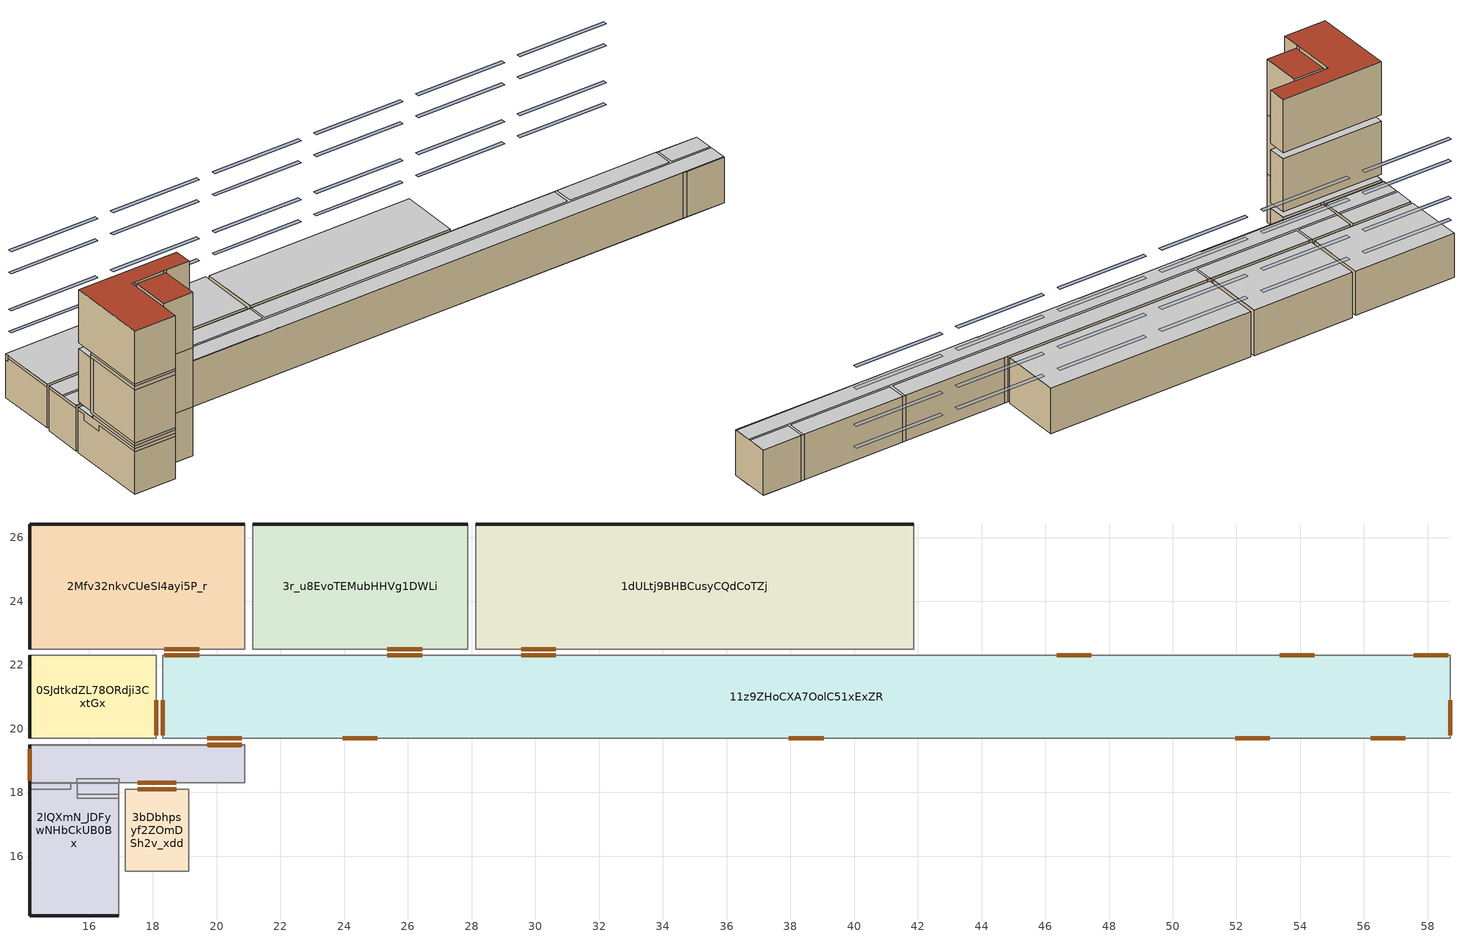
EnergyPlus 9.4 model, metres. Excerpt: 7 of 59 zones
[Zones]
0SJdtkdZL78ORdji3CxtGx
 floor ground (BPS-GroundFloor_3_0.04_0.06_0.16): 18.1,22.3 18.1,19.7 14.12,19.7 14.12,22.3 z-3.37
 wall outside (BPS-OuterWall_2_0.175_0.07): 14.12,22.3 14.12,19.7 z-3.37:-0.57
 wall adiabatic (BPS-InnerWall_3_0.01_0.15_0.01): 14.12,22.3 14.12,19.7 z-0.57:-0.37; 18.1,22.3 14.12,22.3 z-3.37:-3.27
 wall to 2Mfv32nkvCUeSI4ayi5P_r (BPS-InnerWall_3_0.01_0.15_0.01): 18.1,22.3 14.12,22.3 z-3.27:-0.37
 wall to 11z9ZHoCXA7OolC51xExZR (BPS-InnerWall_3_0.01_0.15_0.01): 18.1,19.7 18.1,22.3 z-3.37:-0.37
 wall to 2lQXmN_JDFywNHbCkUB0Bx (BPS-InnerWall_3_0.01_0.15_0.01): 14.12,19.7 18.1,19.7 z-3.37:-0.37
 door inside (BPS-InnerDoor_1_0.05): 18.1,19.8 18.1,20.89 z-3.37:-1.32
 ceiling adiabatic (BPS-InnerFloor_3_0.04_0.06_0.16): 18.1,19.7 18.1,19.73 14.12,19.73 14.12,19.7 z-0.37; 18.1,20.9 18.1,21.05 14.12,21.05 14.12,20.9 z-0.37
 ceiling to 1Pa4Dm1xXFOuQ42mT39OUf (BPS-InnerFloor_3_0.04_0.06_0.16): 18.1,19.73 18.1,20.9 14.12,20.9 14.12,19.73 z-0.37
 ceiling to 1$3U$o1ZbAmgqaIrn6$oDh (BPS-InnerFloor_3_0.04_0.06_0.16): 18.1,21.05 18.1,22.3 14.12,22.3 14.12,21.05 z-0.37
11z9ZHoCXA7OolC51xExZR
 floor ground (BPS-GroundFloor_3_0.04_0.06_0.16): 58.7,22.3 58.7,19.7 18.3,19.7 18.3,22.3 z-3.37
 wall to 0GhjmeGM96fe$ifD$cb6lZ (BPS-InnerWall_3_0.01_0.15_0.01): 58.7,22.3 56.12,22.3 z-3.37:-0.37
 wall adiabatic (BPS-InnerWall_3_0.01_0.15_0.01): 56.12,22.3 55.88,22.3 / 49.12,22.3 48.88,22.3 / 42.12,22.3 41.88,22.3 / 28.12,22.3 27.88,22.3 / 20.88,19.7 21.12,19.7 / 55.88,19.7 56.12,19.7 z-3.37:-0.37; 21.12,22.3,-0.37 21.12,22.3,-3.37 18.3,22.3,-3.37 18.3,22.3,-3.27 20.88,22.3,-3.27 20.88,22.3,-0.37
 wall to 0OU4$7uCX5fhhXSpzzRWZR (BPS-InnerWall_3_0.01_0.15_0.01): 55.88,22.3 49.12,22.3 z-3.37:-0.37
 wall to 2HZC5h3D9EGxiaJIY7g3Rw (BPS-InnerWall_3_0.01_0.15_0.01): 48.88,22.3 42.12,22.3 z-3.37:-0.37
 wall to 1dULtj9BHBCusyCQdCoTZj (BPS-InnerWall_3_0.01_0.15_0.01): 41.88,22.3 28.12,22.3 z-3.37:-0.37
 wall to 3r_u8EvoTEMubHHVg1DWLi (BPS-InnerWall_3_0.01_0.15_0.01): 27.88,22.3 21.12,22.3 z-3.37:-0.37
 wall to 2Mfv32nkvCUeSI4ayi5P_r (BPS-InnerWall_3_0.01_0.15_0.01): 20.88,22.3 18.3,22.3 z-3.27:-0.37
 wall to 2lQXmN_JDFywNHbCkUB0Bx (BPS-InnerWall_3_0.01_0.15_0.01): 18.3,19.7 20.88,19.7 z-3.37:-0.37
 wall to 1msjJyNQ933PrIH1dhlgKE (BPS-InnerWall_3_0.01_0.15_0.01): 21.12,19.7 55.88,19.7 z-3.37:-0.37
 wall to 1AvOdkQ3T28R35aw88sFH_ (BPS-InnerWall_3_0.01_0.15_0.01): 56.12,19.7 58.7,19.7 z-3.37:-0.37
 wall to 0R01PlJ8rAXApDo8yBWzIV (BPS-InnerWall_3_0.01_0.15_0.01): 58.7,19.7 58.7,22.3 z-3.37:-0.37
 door inside (BPS-InnerDoor_1_0.05): 56.21,19.7 57.3,19.7 / 19.7,19.7 20.79,19.7 / 58.65,22.3 57.55,22.3 / 54.45,22.3 53.35,22.3 / 47.45,22.3 46.35,22.3 / 30.64,22.3 29.55,22.3 / 26.45,22.3 25.36,22.3 / 37.95,19.7 39.05,19.7 / 23.95,19.7 25.05,19.7 / 51.95,19.7 53.05,19.7 z-3.37:-1.23; 19.45,22.3 18.36,22.3 z-3.27:-1.23; 18.3,20.89 18.3,19.8 / 58.7,19.8 58.7,20.89 z-3.37:-1.32
 ceiling to 1m_aCPYurDTu1AgV9_elxt (BPS-InnerFloor_3_0.04_0.06_0.16): 58.7,21.05 58.7,22.3 56.08,22.3 56.08,21.05 z-0.37
 ceiling to 1$3U$o1ZbAmgqaIrn6$oDh (BPS-InnerFloor_3_0.04_0.06_0.16): 20.93,21.05 20.93,22.3 18.3,22.3 18.3,21.05 z-0.37
 ceiling adiabatic (BPS-InnerFloor_3_0.04_0.06_0.16): 58.7,19.7 58.7,19.73 50.33,19.73 50.33,19.7 z-0.37; 26.7,19.7 26.7,19.73 18.3,19.73 18.3,19.7 z-0.37; 58.7,20.9 58.7,21.05 56.08,21.05 56.08,22.3 55.92,22.3 55.92,21.05 49.08,21.05 49.08,22.3 48.92,22.3 48.92,21.05 28.07,21.05 28.07,22.3 27.93,22.3 27.93,21.05 21.07,21.05 21.07,22.3 20.93,22.3 20.93,21.05 18.3,21.05 18.3,20.9 z-0.37
 ceiling to 1Pa4Dm1xXFOuQ42mT39OUf (BPS-InnerFloor_3_0.04_0.06_0.16): 58.7,19.73 58.7,20.9 18.3,20.9 18.3,19.73 26.7,19.73 26.7,19.7 27.88,19.7 27.88,19.73 28.12,19.73 28.12,19.7 34.88,19.7 34.88,19.73 35.12,19.73 35.12,19.7 41.88,19.7 41.88,19.73 42.12,19.73 42.12,19.7 48.88,19.7 48.88,19.73 49.12,19.73 49.12,19.7 50.33,19.7 50.33,19.73 z-0.37
 ceiling to 3MePQKkFr8LAYxLicgFQUN (BPS-InnerFloor_3_0.04_0.06_0.16): 27.93,21.05 27.93,22.3 21.07,22.3 21.07,21.05 z-0.37
 ceiling to 1_quP$Mub52fJWWk3heG5T (BPS-InnerFloor_3_0.04_0.06_0.16): 48.92,21.05 48.92,22.3 28.07,22.3 28.07,21.05 z-0.37
 ceiling to 0MDTd89FHE$vYVwlsEClOU (BPS-InnerFloor_3_0.04_0.06_0.16): 55.92,21.05 55.92,22.3 49.08,22.3 49.08,21.05 z-0.37
1dULtj9BHBCusyCQdCoTZj
 floor ground (BPS-GroundFloor_3_0.04_0.06_0.16): 41.88,26.43 41.88,22.5 28.12,22.5 28.12,26.43 z-3.37
 wall outside (BPS-OuterWall_2_0.175_0.07): 41.88,26.43 28.12,26.43 z-3.37:-0.37
 wall to 3r_u8EvoTEMubHHVg1DWLi (BPS-InnerWall_3_0.01_0.15_0.01): 28.12,26.43 28.12,22.5 z-3.37:-0.37
 wall to 2HZC5h3D9EGxiaJIY7g3Rw (BPS-InnerWall_3_0.01_0.15_0.01): 41.88,22.5 41.88,26.43 z-3.37:-0.37
 door inside (BPS-InnerDoor_1_0.05): 29.55,22.5 30.64,22.5 z-3.37:-1.23
 ceiling to 1_quP$Mub52fJWWk3heG5T (BPS-InnerFloor_3_0.04_0.06_0.16): 41.88,22.5 41.88,26.43 28.12,26.43 28.12,22.5 z-0.37
2Mfv32nkvCUeSI4ayi5P_r
 floor ground (BPS-InnerFloor_3_0.04_0.06_0.16): 20.88,26.43 20.88,22.5 14.12,22.5 14.12,26.43 z-3.27
 wall outside (BPS-OuterWall_2_0.175_0.07): 20.88,26.43 14.12,26.43 z-3.27:-0.37; 14.12,26.43 14.12,26.23 z-0.82:-0.37; 14.12,26.23,-0.57 14.12,26.23,-0.82 14.12,26.43,-0.82 14.12,26.43,-3.27 14.12,22.5,-3.27 14.12,22.5,-0.57
 wall adiabatic (BPS-InnerWall_3_0.01_0.15_0.01): 18.1,22.5 18.3,22.5 z-3.27:-0.37; 14.12,26.43,-0.37 14.12,26.23,-0.37 14.12,26.23,-0.57 14.12,22.5,-0.57 14.12,22.5,-0.37
 wall to 3r_u8EvoTEMubHHVg1DWLi (BPS-InnerWall_3_0.01_0.15_0.01): 20.88,22.5 20.88,26.43 z-3.27:-0.37
 door inside (BPS-InnerDoor_1_0.05): 18.36,22.5 19.45,22.5 z-3.27:-1.23
 ceiling to 1$3U$o1ZbAmgqaIrn6$oDh (BPS-InnerFloor_3_0.04_0.06_0.16): 20.88,22.5 20.88,26.43 14.12,26.43 14.12,22.5 z-0.37
2lQXmN_JDFywNHbCkUB0Bx
 floor adiabatic (BPS-InnerFloor_3_0.04_0.06_0.16): 15.43,18.3 15.43,18.1 14.12,18.1 14.12,18.3 z-0.15; 16.93,17.94 16.93,17.82 15.62,17.82 15.62,17.94 z-0.15; 20.88,19.48 20.88,18.3 16.93,18.3 16.93,17.94 15.62,17.94 15.62,18.3 15.43,18.3 14.12,18.3 14.12,19.48 z0; 20.88,19.48 20.88,18.3 16.93,18.3 16.93,18.43 15.62,18.43 15.62,18.3 14.12,18.3 14.12,19.48 z3.9; 16.93,18.43 16.93,18.3 15.62,18.3 15.62,18.43 z3.9; 16.93,18.43 16.93,18.3 15.62,18.3 15.62,18.43 z3.75
 floor ground (BPS-GroundFloor_3_0.04_0.06_0.16): 20.88,19.5 20.88,18.3 16.93,18.3 16.93,14.12 14.12,14.12 14.12,19.5 z-3.37
 wall outside (BPS-OuterWall_2_0.175_0.07): 14.12,14.12 16.93,14.12 z-3.37:-0.57; 14.12,19.5,-0.57 14.12,19.5,-3.37 14.12,14.12,-3.37 14.12,14.12,-0.57 14.12,17.5,-0.57 14.12,17.5,-0.97 14.12,19,-0.97 14.12,19,-0.57
 wall adiabatic (BPS-InnerWall_3_0.01_0.15_0.01): 14.12,14.12 16.93,14.12 z-0.57:-0.37; 14.12,14.12 16.93,14.12 z-0.15:0; 14.12,18.3 14.12,14.12 16.93,14.12 z3.75:3.9; 16.93,15.32 16.93,15.53 z3.75:7.4; 16.93,15.32 16.93,15.53 z-0.15:3.75; 16.93,18.3 17.12,18.3 / 19.12,18.3 19.32,18.3 z3.9:7.4; 16.93,18.1 16.93,18.3 17.12,18.3 / 18.3,19.5 18.1,19.5 / 19.12,18.3 19.32,18.3 z-3.37:-0.37; 16.93,15.32 16.93,15.53 z-3.37:-0.15; 19.12,18.3 19.32,18.3 / 16.93,18.3 17.12,18.3 z0:3.5; 16.93,18.1 16.93,18.3 z0:3.75; 16.93,18.1,7.4 16.93,18.1,3.75 16.93,18.3,3.75 16.93,18.3,3.86 16.93,18.3,3.9 16.93,18.3,7.4; 14.12,19.5,-0.37 14.12,19.5,-0.57 14.12,19,-0.57 14.12,19,-0.97 14.12,17.5,-0.97 14.12,17.5,-0.57 14.12,14.12,-0.57 14.12,14.12,-0.37; 14.12,18.3,3.5 14.12,18.3,0 14.12,18.3,-0.15 14.12,14.12,-0.15 14.12,14.12,0 14.12,18.1,0 14.12,18.1,3.5
 wall to 1Pa4Dm1xXFOuQ42mT39OUf (BPS-InnerWall_3_0.01_0.15_0.01): 14.12,14.12 16.93,14.12 / 20.88,19.48 14.12,19.48 z0:3.5; 20.88,18.3 20.88,19.48 14.12,19.48 14.12,14.12 16.93,14.12 z3.9:7.4
 wall to 0i7JKizpr1lxfx1F71b7wt (BPS-InnerWall_3_0.01_0.15_0.01): 20.88,18.3 20.88,19.48 z0:3.5
 wall to 1msjJyNQ933PrIH1dhlgKE (BPS-InnerWall_3_0.01_0.15_0.01): 16.93,14.12 16.93,15.32 z-0.15:3.75; 16.93,14.12 16.93,15.32 z3.75:7.4; 16.93,14.12 16.93,15.32 z-3.37:-0.15; 19.32,18.3 20.88,18.3 20.88,19.5 z-3.37:-0.37; 19.32,18.3 20.88,18.3 z0:3.5; 19.32,18.3 20.88,18.3 z3.9:7.4
 wall to 3bDbhpsyf2ZOmDSh2v_xdd (BPS-InnerWall_3_0.01_0.15_0.01): 16.93,15.53 16.93,18.1 z3.75:7.4; 17.12,18.3 19.12,18.3 z0:3.5; 17.12,18.3 19.12,18.3 z3.9:7.4; 17.12,18.3 19.12,18.3 z-3.37:-0.37; 16.93,15.53,3.75 16.93,15.53,-0.15 16.93,17.94,-0.15 16.93,17.94,0 16.93,18.1,0 16.93,18.1,3.75; 16.93,15.53,-0.15 16.93,15.53,-3.37 16.93,18.1,-3.37 16.93,18.1,-0.37 16.93,17.82,-0.37 16.93,17.82,-0.15
 wall adiabatic (BPS-InnerFloor_3_0.04_0.06_0.16): 16.93,18.3 14.12,18.3 14.12,14.12 16.93,14.12 z3.5:3.75; 16.93,17.94 15.62,17.94 15.62,18.3 14.12,18.3 z-0.15:0; 16.93,17.82 15.62,17.82 15.62,18.3 15.43,18.3 15.43,18.1 14.12,18.1 14.12,14.12 16.93,14.12 z-0.37:-0.15; 16.93,18.3 16.93,18.43 15.62,18.43 15.62,18.3 z3.75:3.86; 16.93,18.3,3.9 16.93,18.3,3.86 15.62,18.3,3.86 15.62,18.3,3.75 14.12,18.3,3.75 14.12,18.3,3.9
 wall to 3iNWmkZ7H2s8wCl0zaK$bG (BPS-InnerWall_3_0.01_0.15_0.01): 14.12,19.48 14.12,18.3 z0:3.5
 wall to 3FbynaDAnDlvm_UyBTNi42 (BPS-InnerWall_3_0.01_0.15_0.01): 14.12,18.1 14.12,14.12 z0:3.5
 door inside (BPS-InnerDoor_1_0.05): 17.52,18.3 18.73,18.3 z0:2.1; 20.75,19.48 19.74,19.48 z3.9:6.15; 20.75,19.48 19.74,19.48 / 14.12,19.38 14.12,18.36 z0:2.25; 20.79,19.5 19.7,19.5 z-3.37:-1.23; 17.52,18.3 18.73,18.3 z-3.37:-1.12; 17.52,18.3 18.73,18.3 z3.9:6
 ceiling adiabatic (BPS-InnerFloor_3_0.04_0.06_0.16): 20.88,18.3 20.88,19.48 14.12,19.48 14.12,18.3 15.43,18.3 15.62,18.3 15.62,17.94 16.93,17.94 16.93,18.3 z-0.37; 16.93,18.43 15.62,18.43 15.62,18.3 16.93,18.3 z3.86; 16.93,17.82 16.93,17.94 15.62,17.94 15.62,17.82 z-0.37; 15.43,18.1 15.43,18.3 14.12,18.3 14.12,18.1 z-0.37; 20.88,19.48 20.88,19.5 14.12,19.5 14.12,19.48 z-0.37; 20.88,18.3 20.88,19.48 14.12,19.48 14.12,18.3 15.62,18.3 15.62,18.43 16.93,18.43 16.93,18.3 z3.5; 16.93,18.3 16.93,18.43 15.62,18.43 15.62,18.3 z3.5
 roof outside (BPS-Roof_3_0.15_0.12_0.03): 16.93,14.12 16.93,18.3 20.88,18.3 20.88,19.48 14.12,19.48 14.12,14.12 z7.4
3bDbhpsyf2ZOmDSh2v_xdd
 floor ground (BPS-GroundFloor_3_0.04_0.06_0.16): 19.12,18.1 19.12,15.53 17.12,15.53 17.12,18.1 z-3.37
 wall to 1msjJyNQ933PrIH1dhlgKE (BPS-InnerWall_3_0.01_0.15_0.01): 17.12,15.53 19.12,15.53 19.12,18.1 z-0.15:3.75; 17.12,15.53 19.12,15.53 19.12,18.1 z3.75:7.4; 17.12,15.53 19.12,15.53 19.12,18.1 z-3.37:-0.15
 wall adiabatic (BPS-InnerWall_3_0.01_0.15_0.01): 17.52,18.1 17.12,18.1 17.12,17.94 / 19.12,18.1 18.73,18.1 z-0.15:0; 17.12,18.1 17.12,17.82 z-0.37:-0.15; 19.12,18.1 17.12,18.1 z3.5:3.75; 17.52,18.1 17.12,18.1 / 19.12,18.1 18.73,18.1 z3.75:3.9
 wall adiabatic (BPS-InnerFloor_3_0.04_0.06_0.16): 18.73,18.1 17.52,18.1 z-0.15:0; 18.73,18.1 17.52,18.1 z3.75:3.9; 19.12,18.1 17.12,18.1 z-0.37:-0.15
 door inside (BPS-InnerDoor_1_0.05): 18.73,18.1 17.52,18.1 z-3.37:-1.12; 18.73,18.1 17.52,18.1 z0:2.1; 18.73,18.1 17.52,18.1 z3.9:6
 roof outside (BPS-Roof_3_0.15_0.12_0.03): 19.12,15.53 19.12,18.1 17.12,18.1 17.12,15.53 z7.4
3r_u8EvoTEMubHHVg1DWLi
 floor ground (BPS-GroundFloor_3_0.04_0.06_0.16): 27.88,26.43 27.88,22.5 21.12,22.5 21.12,26.43 z-3.37
 wall outside (BPS-OuterWall_2_0.175_0.07): 27.88,26.43 21.12,26.43 z-3.37:-0.37
 wall adiabatic (BPS-InnerWall_3_0.01_0.15_0.01): 21.12,26.43 21.12,22.5 z-3.37:-3.27
 door inside (BPS-InnerDoor_1_0.05): 25.36,22.5 26.45,22.5 z-3.37:-1.23
 ceiling to 3MePQKkFr8LAYxLicgFQUN (BPS-InnerFloor_3_0.04_0.06_0.16): 27.88,22.5 27.88,26.43 21.12,26.43 21.12,22.5 z-0.37
shading: 20.47,26.48,0.82 20.47,26.73,0.81 14.53,26.73,0.81 14.53,26.48,0.82; 20.47,26.48,4.72 20.47,26.73,4.71 14.53,26.73,4.71 14.53,26.48,4.72; 41.47,26.48,0.82 41.47,26.73,0.81 35.53,26.73,0.81 35.53,26.48,0.82; 48.47,26.48,0.82 48.47,26.73,0.81 42.53,26.73,0.81 42.53,26.48,0.82; 34.47,26.48,0.82 34.47,26.73,0.81 28.53,26.73,0.81 28.53,26.48,0.82; 27.47,26.48,0.82 27.47,26.73,0.81 21.53,26.73,0.81 21.53,26.48,0.82; 27.47,26.48,4.72 27.47,26.73,4.71 21.53,26.73,4.71 21.53,26.48,4.72; 41.47,26.48,4.72 41.47,26.73,4.71 35.53,26.73,4.71 35.53,26.48,4.72; 34.47,26.48,4.72 34.47,26.73,4.71 28.53,26.73,4.71 28.53,26.48,4.72; 55.47,26.48,4.72 55.47,26.73,4.71 49.53,26.73,4.71 49.53,26.48,4.72; 55.47,26.48,0.82 55.47,26.73,0.81 49.53,26.73,0.81 49.53,26.48,0.82; 48.47,26.48,4.72 48.47,26.73,4.71 42.53,26.73,4.71 42.53,26.48,4.72; 20.47,26.73 20.47,26.48 14.53,26.48 14.53,26.73 z2.27; 20.47,26.73 20.47,26.48 14.53,26.48 14.53,26.73 z6.17; 41.47,26.73 41.47,26.48 35.53,26.48 35.53,26.73 z2.27; 48.47,26.73 48.47,26.48 42.53,26.48 42.53,26.73 z2.27; 34.47,26.73 34.47,26.48 28.53,26.48 28.53,26.73 z2.27; 27.47,26.73 27.47,26.48 21.53,26.48 21.53,26.73 z2.27; 27.47,26.73 27.47,26.48 21.53,26.48 21.53,26.73 z6.17; 41.47,26.73 41.47,26.48 35.53,26.48 35.53,26.73 z6.17; 34.47,26.73 34.47,26.48 28.53,26.48 28.53,26.73 z6.17; 55.47,26.73 55.47,26.48 49.53,26.48 49.53,26.73 z6.17; 55.47,26.73 55.47,26.48 49.53,26.48 49.53,26.73 z2.27; 48.47,26.73 48.47,26.48 42.53,26.48 42.53,26.73 z6.17
[Building]
None: North Axis=0; Terrain=Suburbs; Loads Convergence Tolerance Value=0.04; Temperature Convergence Tolerance Value=0.4; Solar Distribution=FullExterior; Maximum Number of Warmup Days=25; Minimum Number of Warmup Days=6
[Site:Location]
DENVER_STAPLETON_CO_USA_WMO_724690: Latitude=39.77; Longitude=-104.87; Time Zone=-7; Elevation=1611
[SizingPeriod:DesignDay] Day of Month=21; Humidity Condition Type=Wetbulb; Barometric Pressure=83411; Rain Indicator=No; Snow Indicator=No; Daylight Saving Time Indicator=No; Solar Model Indicator=ASHRAEClearSky
Name | Month | Day Type | Maximum DryBulb Temperature | Daily DryBulb Temperature Range | Wetbulb or DewPoint at Maximum DryBulb | Wind Speed | Wind Direction | Sky Clearness
DENVER_STAPLETON Ann Htg 99.6% Condns DB | 12 | WinterDesignDay | -20 | 0 | -20 | 2.3 | 180 | 0
DENVER_STAPLETON Ann Clg .4% Condns DB=>MWB | 7 | SummerDesignDay | 34.1 | 15.2 | 15.8 | 4 | 120 | 1
[SITE:GROUNDTEMPERATURE:BUILDINGSURFACE]
13, 13, 13, 13, 13, 13, 13, 13, 13, 13, 13, 13
[MATERIAL] Roughness=MediumRough; Thermal Absorptance=0.9; Solar Absorptance=0.7; Visible Absorptance=0.7
Name | Thickness | Conductivity | Density | Specific Heat
lime_plaster_0.01 | 0.01 | 0.7 | 1600 | 850
vertical_core_brick_700_0.15 | 0.15 | 0.13 | 695 | 850
cement_floating_screed_2_bottom_0.04 | 0.04 | 1.4 | 1990 | 1000
EPS_040_15_0.06 | 0.06 | 0.04 | 15 | 1500
concrete_CEM_II_BS325R_wz05_0.16 | 0.16 | 2.1 | 2420 | 1000
concrete_CEM_II_BS325R_wz05_0.15 | 0.15 | 2.1 | 2420 | 1000
foam_glass_board_130_0.12 | 0.12 | 0.065 | 130 | 840
gravel_single_granular_0.03 | 0.03 | 0.814 | 1500 | 840
Door0_2015Typical_0.05 | 0.05 | 0.08 | 650 | 1500
concrete_CEM_II_BS325R_wz05_0.175 | 0.175 | 2.1 | 2420 | 1000
EPS_040_15_0.07 | 0.07 | 0.04 | 15 | 1500
[CONSTRUCTION]
BPS-InnerWall_3_0.01_0.15_0.01: lime_plaster_0.01, vertical_core_brick_700_0.15, lime_plaster_0.01
BPS-InnerFloor_3_0.04_0.06_0.16; BPS-GroundFloor_3_0.04_0.06_0.16: concrete_CEM_II_BS325R_wz05_0.16, EPS_040_15_0.06, cement_floating_screed_2_bottom_0.04
BPS-Roof_3_0.15_0.12_0.03: gravel_single_granular_0.03, foam_glass_board_130_0.12, concrete_CEM_II_BS325R_wz05_0.15
BPS-InnerDoor_1_0.05: Door0_2015Typical_0.05
BPS-OuterWall_2_0.175_0.07: EPS_040_15_0.07, concrete_CEM_II_BS325R_wz05_0.175
[ZONE] Type=1; Multiplier=1; Ceiling Height=autocalculate; Floor Area=autocalculate; Part of Total Floor Area=Yes
Name | Volume
0SJdtkdZL78ORdji3CxtGx | 31.005
11z9ZHoCXA7OolC51xExZR | 315.12
1dULtj9BHBCusyCQdCoTZj | 161.906
2Mfv32nkvCUeSI4ayi5P_r | 76.8319
2lQXmN_JDFywNHbCkUB0Bx | 205.471
3bDbhpsyf2ZOmDSh2v_xdd | 55.4655
3r_u8EvoTEMubHHVg1DWLi | 79.4812
[PEOPLE] Number of People Calculation Method=People/Area; Fraction Radiant=0.5; Sensible Heat Fraction=autocalculate; Carbon Dioxide Generation Rate=3.82e-08; Enable ASHRAE 55 Comfort Warnings=No; Mean Radiant Temperature Calculation Type=ZoneAveraged; Clothing Insulation Calculation Method=ClothingInsulationSchedule
Name | Zone or ZoneList | Number of People Schedule | People per Zone Floor Area | Activity Level Schedule
0SJdtkdZL78ORdji3CxtGx | 0SJdtkdZL78ORdji3CxtGx | Schedule People Stock technical equipment archives | 0.025 | Schedule Activity 90 watt
11z9ZHoCXA7OolC51xExZR | 11z9ZHoCXA7OolC51xExZR | Schedule People Traffic area | 0 | Schedule Activity 70 watt
1dULtj9BHBCusyCQdCoTZj | 1dULtj9BHBCusyCQdCoTZj | Schedule People Stock technical equipment archives | 0.025 | Schedule Activity 90 watt
2Mfv32nkvCUeSI4ayi5P_r | 2Mfv32nkvCUeSI4ayi5P_r | Schedule People Stock technical equipment archives | 0.025 | Schedule Activity 90 watt
2lQXmN_JDFywNHbCkUB0Bx | 2lQXmN_JDFywNHbCkUB0Bx | Schedule People Traffic area | 0 | Schedule Activity 70 watt
3bDbhpsyf2ZOmDSh2v_xdd | 3bDbhpsyf2ZOmDSh2v_xdd | Schedule People Stock technical equipment archives | 0.025 | Schedule Activity 90 watt
3r_u8EvoTEMubHHVg1DWLi | 3r_u8EvoTEMubHHVg1DWLi | Schedule People Stock technical equipment archives | 0.025 | Schedule Activity 90 watt
[LIGHTS] Design Level Calculation Method=Watts/Area; Return Air Fraction=0; Fraction Radiant=0.42; Fraction Visible=0.18; Fraction Replaceable=1; EndUse Subcategory=General; Return Air Fraction Calculated from Plenum Temperature=No; Return Air Fraction Function of Plenum Temperature Coefficient 1=0; Return Air Fraction Function of Plenum Temperature Coefficient 2=0
Name | Zone or ZoneList | Schedule | Watts per Zone Floor Area
0SJdtkdZL78ORdji3CxtGx | 0SJdtkdZL78ORdji3CxtGx | Schedule Lighting Stock technical equipment archives | 11.3
11z9ZHoCXA7OolC51xExZR | 11z9ZHoCXA7OolC51xExZR | Schedule Lighting Traffic area | 7
1dULtj9BHBCusyCQdCoTZj | 1dULtj9BHBCusyCQdCoTZj | Schedule Lighting Stock technical equipment archives | 11.3
2Mfv32nkvCUeSI4ayi5P_r | 2Mfv32nkvCUeSI4ayi5P_r | Schedule Lighting Stock technical equipment archives | 11.3
2lQXmN_JDFywNHbCkUB0Bx | 2lQXmN_JDFywNHbCkUB0Bx | Schedule Lighting Traffic area | 7
3bDbhpsyf2ZOmDSh2v_xdd | 3bDbhpsyf2ZOmDSh2v_xdd | Schedule Lighting Stock technical equipment archives | 11.3
3r_u8EvoTEMubHHVg1DWLi | 3r_u8EvoTEMubHHVg1DWLi | Schedule Lighting Stock technical equipment archives | 11.3
[ELECTRICEQUIPMENT] Design Level Calculation Method=Watts/Area; Watts per Zone Floor Area=0; Fraction Latent=0; Fraction Radiant=0; Fraction Lost=0; EndUse Subcategory=General
Name | Zone or ZoneList | Schedule
0SJdtkdZL78ORdji3CxtGx | 0SJdtkdZL78ORdji3CxtGx | Schedule Equipment Stock technical equipment archives
11z9ZHoCXA7OolC51xExZR | 11z9ZHoCXA7OolC51xExZR | Schedule Equipment Traffic area
1dULtj9BHBCusyCQdCoTZj | 1dULtj9BHBCusyCQdCoTZj | Schedule Equipment Stock technical equipment archives
2Mfv32nkvCUeSI4ayi5P_r | 2Mfv32nkvCUeSI4ayi5P_r | Schedule Equipment Stock technical equipment archives
2lQXmN_JDFywNHbCkUB0Bx | 2lQXmN_JDFywNHbCkUB0Bx | Schedule Equipment Traffic area
3bDbhpsyf2ZOmDSh2v_xdd | 3bDbhpsyf2ZOmDSh2v_xdd | Schedule Equipment Stock technical equipment archives
3r_u8EvoTEMubHHVg1DWLi | 3r_u8EvoTEMubHHVg1DWLi | Schedule Equipment Stock technical equipment archives
[ZONEINFILTRATION:DESIGNFLOWRATE] Schedule=Continuous; Design Flow Rate Calculation Method=AirChanges/Hour; Air Changes per Hour=0.2; Constant Term Coefficient=1; Temperature Term Coefficient=0; Velocity Term Coefficient=0; Velocity Squared Term Coefficient=0
Name | Zone or ZoneList
0SJdtkdZL78ORdji3CxtGx | 0SJdtkdZL78ORdji3CxtGx
11z9ZHoCXA7OolC51xExZR | 11z9ZHoCXA7OolC51xExZR
1dULtj9BHBCusyCQdCoTZj | 1dULtj9BHBCusyCQdCoTZj
2Mfv32nkvCUeSI4ayi5P_r | 2Mfv32nkvCUeSI4ayi5P_r
2lQXmN_JDFywNHbCkUB0Bx | 2lQXmN_JDFywNHbCkUB0Bx
3bDbhpsyf2ZOmDSh2v_xdd | 3bDbhpsyf2ZOmDSh2v_xdd
3r_u8EvoTEMubHHVg1DWLi | 3r_u8EvoTEMubHHVg1DWLi
[HVACTEMPLATE:THERMOSTAT]
Name | Heating Setpoint Schedule | Cooling Setpoint Schedule
STATS WC and sanitary rooms in non-residential buildings | Schedule Heating WC and sanitary rooms in non-residential buildings | Schedule Cooling WC and sanitary rooms in non-residential buildings
STATS Group Office (between 2 and 6 employees) | Schedule Heating Group Office (between 2 and 6 employees) | Schedule Cooling Group Office (between 2 and 6 employees)
STATS Stock technical equipment archives | Schedule Heating Stock technical equipment archives | Schedule Cooling Stock technical equipment archives
STATS Traffic area | Schedule Heating Traffic area | Schedule Cooling Traffic area
STATS Meeting Conference seminar | Schedule Heating Meeting Conference seminar | Schedule Cooling Meeting Conference seminar
STATS Main Hall Reception | Schedule Heating Main Hall Reception | Schedule Cooling Main Hall Reception
STATS Open-plan Office (7 or more employees) | Schedule Heating Open-plan Office (7 or more employees) | Schedule Cooling Open-plan Office (7 or more employees)
STATS Laboratory | Schedule Heating Laboratory | Schedule Cooling Laboratory
STATS Kitchen in non-residential buildings | Schedule Heating Kitchen in non-residential buildings | Schedule Cooling Kitchen in non-residential buildings
STATS Canteen | Schedule Heating Canteen | Schedule Cooling Canteen
[HVACTEMPLATE:ZONE:IDEALLOADSAIRSYSTEM] Maximum Heating Supply Air Temperature=50; Minimum Cooling Supply Air Temperature=13; Maximum Heating Supply Air Humidity Ratio=0.0156; Minimum Cooling Supply Air Humidity Ratio=0.0077; Heating Limit=NoLimit; Cooling Limit=NoLimit; Heating Availability Schedule=On; Cooling Availability Schedule=On; Dehumidification Control Type=ConstantSensibleHeatRatio; Cooling Sensible Heat Ratio=0.7; Dehumidification Setpoint=60; Humidification Control Type=None; Humidification Setpoint=30; Outdoor Air Method=None; Outdoor Air Flow Rate per Person=0.00944; Outdoor Air Flow Rate per Zone Floor Area=0; Outdoor Air Flow Rate per Zone=0; Demand Controlled Ventilation Type=None; Outdoor Air Economizer Type=NoEconomizer; Heat Recovery Type=None; Sensible Heat Recovery Effectiveness=0.7; Latent Heat Recovery Effectiveness=0.65
Name | Template Thermostat
0SJdtkdZL78ORdji3CxtGx; 1dULtj9BHBCusyCQdCoTZj; 2Mfv32nkvCUeSI4ayi5P_r; 3bDbhpsyf2ZOmDSh2v_xdd; 3r_u8EvoTEMubHHVg1DWLi | STATS Stock technical equipment archives
11z9ZHoCXA7OolC51xExZR; 2lQXmN_JDFywNHbCkUB0Bx | STATS Traffic area
[SCHEDULE:DAY:HOURLY]
Schedule Heating WC and sanitary rooms in non-residential buildings: 18, 18, 18, 18, 18, 24, 24, 24, 24, 24, 24, 24, 24, 24, 24, 24, 24, 24, 24, 24, 24, 18, 18, 18
Schedule Cooling WC and sanitary rooms in non-residential buildings; Schedule Cooling Stock technical equipment archives; Schedule Cooling Traffic area: 36, 36, 36, 36, 36, 36, 36, 36, 36, 36, 36, 36, 36, 36, 36, 36, 36, 36, 36, 36, 36, 36, 36, 36
Schedule Heating Group Office (between 2 and 6 employees); Schedule Heating Open-plan Office (7 or more employees): 18, 18, 18, 18, 18, 21, 21, 21, 21, 21, 21, 21, 21, 21, 21, 21, 21, 21, 21, 21, 21, 18, 18, 18
Schedule Cooling Group Office (between 2 and 6 employees); Schedule Cooling Main Hall Reception; Schedule Cooling Open-plan Office (7 or more employees): 36, 36, 36, 36, 36, 26, 26, 26, 26, 26, 26, 26, 26, 26, 26, 26, 26, 26, 26, 26, 26, 36, 36, 36
Schedule Heating Stock technical equipment archives; Schedule Heating Traffic area: 15, 15, 15, 15, 15, 15, 15, 15, 15, 15, 15, 15, 15, 15, 15, 15, 15, 15, 15, 15, 15, 15, 15, 15
Schedule People Stock technical equipment archives; Schedule Equipment Stock technical equipment archives: 0.2, 0.2, 0.2, 0.2, 0.2, 0.5, 0.8, 1, 1, 0.8, 1, 0.5, 0.8, 1, 1, 0.8, 0.8, 0.8, 0.5, 0.5, 0.5, 0.5, 0.2, 0.2
Schedule Lighting Stock technical equipment archives; Schedule Lighting Traffic area: 0, 0, 0, 0, 0, 0, 1, 1, 1, 1, 1, 1, 1, 1, 1, 1, 1, 1, 0, 0, 0, 0, 0, 0
Schedule People Traffic area: 0, 0, 0, 0, 0, 0, 0, 0.2, 0.4, 0.6, 0.8, 0.8, 0.4, 0.6, 0.8, 0.8, 0.4, 0.2, 0, 0, 0, 0, 0, 0
Schedule Equipment Traffic area: 0.1, 0.1, 0.1, 0.1, 0.1, 0.1, 0.1, 0.2, 0.4, 0.6, 0.8, 0.8, 0.4, 0.6, 0.8, 0.8, 0.4, 0.2, 0.1, 0.1, 0.1, 0.1, 0.1, 0.1
Schedule Heating Meeting Conference seminar: 18, 18, 18, 18, 18, 18, 21, 21, 21, 21, 21, 21, 21, 21, 21, 21, 21, 21, 21, 21, 21, 18, 18, 18
Schedule Cooling Meeting Conference seminar: 36, 36, 36, 36, 36, 36, 26, 26, 26, 26, 26, 26, 26, 26, 26, 26, 26, 26, 26, 26, 26, 36, 36, 36
Schedule Heating Main Hall Reception: 18, 18, 18, 18, 18, 20, 20, 20, 20, 20, 20, 20, 20, 20, 20, 20, 20, 20, 20, 20, 20, 18, 18, 18
Schedule Heating Laboratory: 18, 18, 18, 18, 18, 21, 21, 21, 21, 21, 21, 21, 21, 21, 21, 21, 21, 21, 21, 21, 18, 18, 18, 18
Schedule Cooling Laboratory: 36, 36, 36, 36, 36, 26, 26, 26, 26, 26, 26, 26, 26, 26, 26, 26, 26, 26, 26, 26, 36, 36, 36, 36
Schedule Heating Kitchen in non-residential buildings: 18, 18, 18, 18, 18, 21, 21, 21, 21, 21, 21, 21, 21, 21, 21, 21, 21, 21, 21, 18, 18, 18, 18, 18
Schedule Cooling Kitchen in non-residential buildings: 36, 36, 36, 36, 36, 24, 24, 24, 24, 24, 24, 24, 24, 24, 24, 24, 24, 24, 24, 36, 36, 36, 36, 36
Schedule Heating Canteen: 15, 15, 15, 15, 15, 15, 21, 21, 21, 21, 21, 21, 21, 21, 21, 21, 21, 21, 15, 15, 15, 15, 15, 15
Schedule Cooling Canteen: 36, 36, 36, 36, 36, 36, 26, 26, 26, 26, 26, 26, 26, 26, 26, 26, 26, 26, 33, 33, 33, 33, 33, 33
[SCHEDULE:WEEK:COMPACT]
Schedule Heating WC and sanitary rooms in non-residential buildings: AllDays, Schedule Heating WC and sanitary rooms in non-residential buildings
Schedule Cooling WC and sanitary rooms in non-residential buildings: AllDays, Schedule Cooling WC and sanitary rooms in non-residential buildings
Schedule Heating Group Office (between 2 and 6 employees): AllDays, Schedule Heating Group Office (between 2 and 6 employees)
Schedule Cooling Group Office (between 2 and 6 employees): AllDays, Schedule Cooling Group Office (between 2 and 6 employees)
Schedule Heating Stock technical equipment archives: AllDays, Schedule Heating Stock technical equipment archives
Schedule Cooling Stock technical equipment archives: AllDays, Schedule Cooling Stock technical equipment archives
Schedule People Stock technical equipment archives: AllDays, Schedule People Stock technical equipment archives
Schedule Equipment Stock technical equipment archives: AllDays, Schedule Equipment Stock technical equipment archives
Schedule Lighting Stock technical equipment archives: AllDays, Schedule Lighting Stock technical equipment archives
Schedule Heating Traffic area: AllDays, Schedule Heating Traffic area
Schedule Cooling Traffic area: AllDays, Schedule Cooling Traffic area
Schedule People Traffic area: AllDays, Schedule People Traffic area
Schedule Equipment Traffic area: AllDays, Schedule Equipment Traffic area
Schedule Lighting Traffic area: AllDays, Schedule Lighting Traffic area
Schedule Heating Meeting Conference seminar: AllDays, Schedule Heating Meeting Conference seminar
Schedule Cooling Meeting Conference seminar: AllDays, Schedule Cooling Meeting Conference seminar
Schedule Heating Main Hall Reception: AllDays, Schedule Heating Main Hall Reception
Schedule Cooling Main Hall Reception: AllDays, Schedule Cooling Main Hall Reception
Schedule Heating Open-plan Office (7 or more employees): AllDays, Schedule Heating Open-plan Office (7 or more employees)
Schedule Cooling Open-plan Office (7 or more employees): AllDays, Schedule Cooling Open-plan Office (7 or more employees)
Schedule Heating Laboratory: AllDays, Schedule Heating Laboratory
Schedule Cooling Laboratory: AllDays, Schedule Cooling Laboratory
Schedule Heating Kitchen in non-residential buildings: AllDays, Schedule Heating Kitchen in non-residential buildings
Schedule Cooling Kitchen in non-residential buildings: AllDays, Schedule Cooling Kitchen in non-residential buildings
Schedule Heating Canteen: AllDays, Schedule Heating Canteen
Schedule Cooling Canteen: AllDays, Schedule Cooling Canteen
[SCHEDULE:YEAR]
Schedule Heating WC and sanitary rooms in non-residential buildings: Schedule Heating WC and sanitary rooms in non-residential buildings, 1, 1, 12, 31
Schedule Cooling WC and sanitary rooms in non-residential buildings: Schedule Cooling WC and sanitary rooms in non-residential buildings, 1, 1, 12, 31
Schedule Heating Group Office (between 2 and 6 employees): Schedule Heating Group Office (between 2 and 6 employees), 1, 1, 12, 31
Schedule Cooling Group Office (between 2 and 6 employees): Schedule Cooling Group Office (between 2 and 6 employees), 1, 1, 12, 31
Schedule Heating Stock technical equipment archives: Schedule Heating Stock technical equipment archives, 1, 1, 12, 31
Schedule Cooling Stock technical equipment archives: Schedule Cooling Stock technical equipment archives, 1, 1, 12, 31
Schedule People Stock technical equipment archives: Schedule People Stock technical equipment archives, 1, 1, 12, 31
Schedule Equipment Stock technical equipment archives: Schedule Equipment Stock technical equipment archives, 1, 1, 12, 31
Schedule Lighting Stock technical equipment archives: Schedule Lighting Stock technical equipment archives, 1, 1, 12, 31
Schedule Heating Traffic area: Schedule Heating Traffic area, 1, 1, 12, 31
Schedule Cooling Traffic area: Schedule Cooling Traffic area, 1, 1, 12, 31
Schedule People Traffic area: Schedule People Traffic area, 1, 1, 12, 31
Schedule Equipment Traffic area: Schedule Equipment Traffic area, 1, 1, 12, 31
Schedule Lighting Traffic area: Schedule Lighting Traffic area, 1, 1, 12, 31
Schedule Heating Meeting Conference seminar: Schedule Heating Meeting Conference seminar, 1, 1, 12, 31
Schedule Cooling Meeting Conference seminar: Schedule Cooling Meeting Conference seminar, 1, 1, 12, 31
Schedule Heating Main Hall Reception: Schedule Heating Main Hall Reception, 1, 1, 12, 31
Schedule Cooling Main Hall Reception: Schedule Cooling Main Hall Reception, 1, 1, 12, 31
Schedule Heating Open-plan Office (7 or more employees): Schedule Heating Open-plan Office (7 or more employees), 1, 1, 12, 31
Schedule Cooling Open-plan Office (7 or more employees): Schedule Cooling Open-plan Office (7 or more employees), 1, 1, 12, 31
Schedule Heating Laboratory: Schedule Heating Laboratory, 1, 1, 12, 31
Schedule Cooling Laboratory: Schedule Cooling Laboratory, 1, 1, 12, 31
Schedule Heating Kitchen in non-residential buildings: Schedule Heating Kitchen in non-residential buildings, 1, 1, 12, 31
Schedule Cooling Kitchen in non-residential buildings: Schedule Cooling Kitchen in non-residential buildings, 1, 1, 12, 31
Schedule Heating Canteen: Schedule Heating Canteen, 1, 1, 12, 31
Schedule Cooling Canteen: Schedule Cooling Canteen, 1, 1, 12, 31
[Schedule:Compact]
Continuous; On: Through: 12/31, For: AllDays, Until: 24:00, 1
[SCHEDULE:COMPACT]
Schedule Activity 70 watt: Through: 12/31, For: Alldays, Until: 24:00, 70
Schedule Activity 90 watt: Through: 12/31, For: Alldays, Until: 24:00, 90
